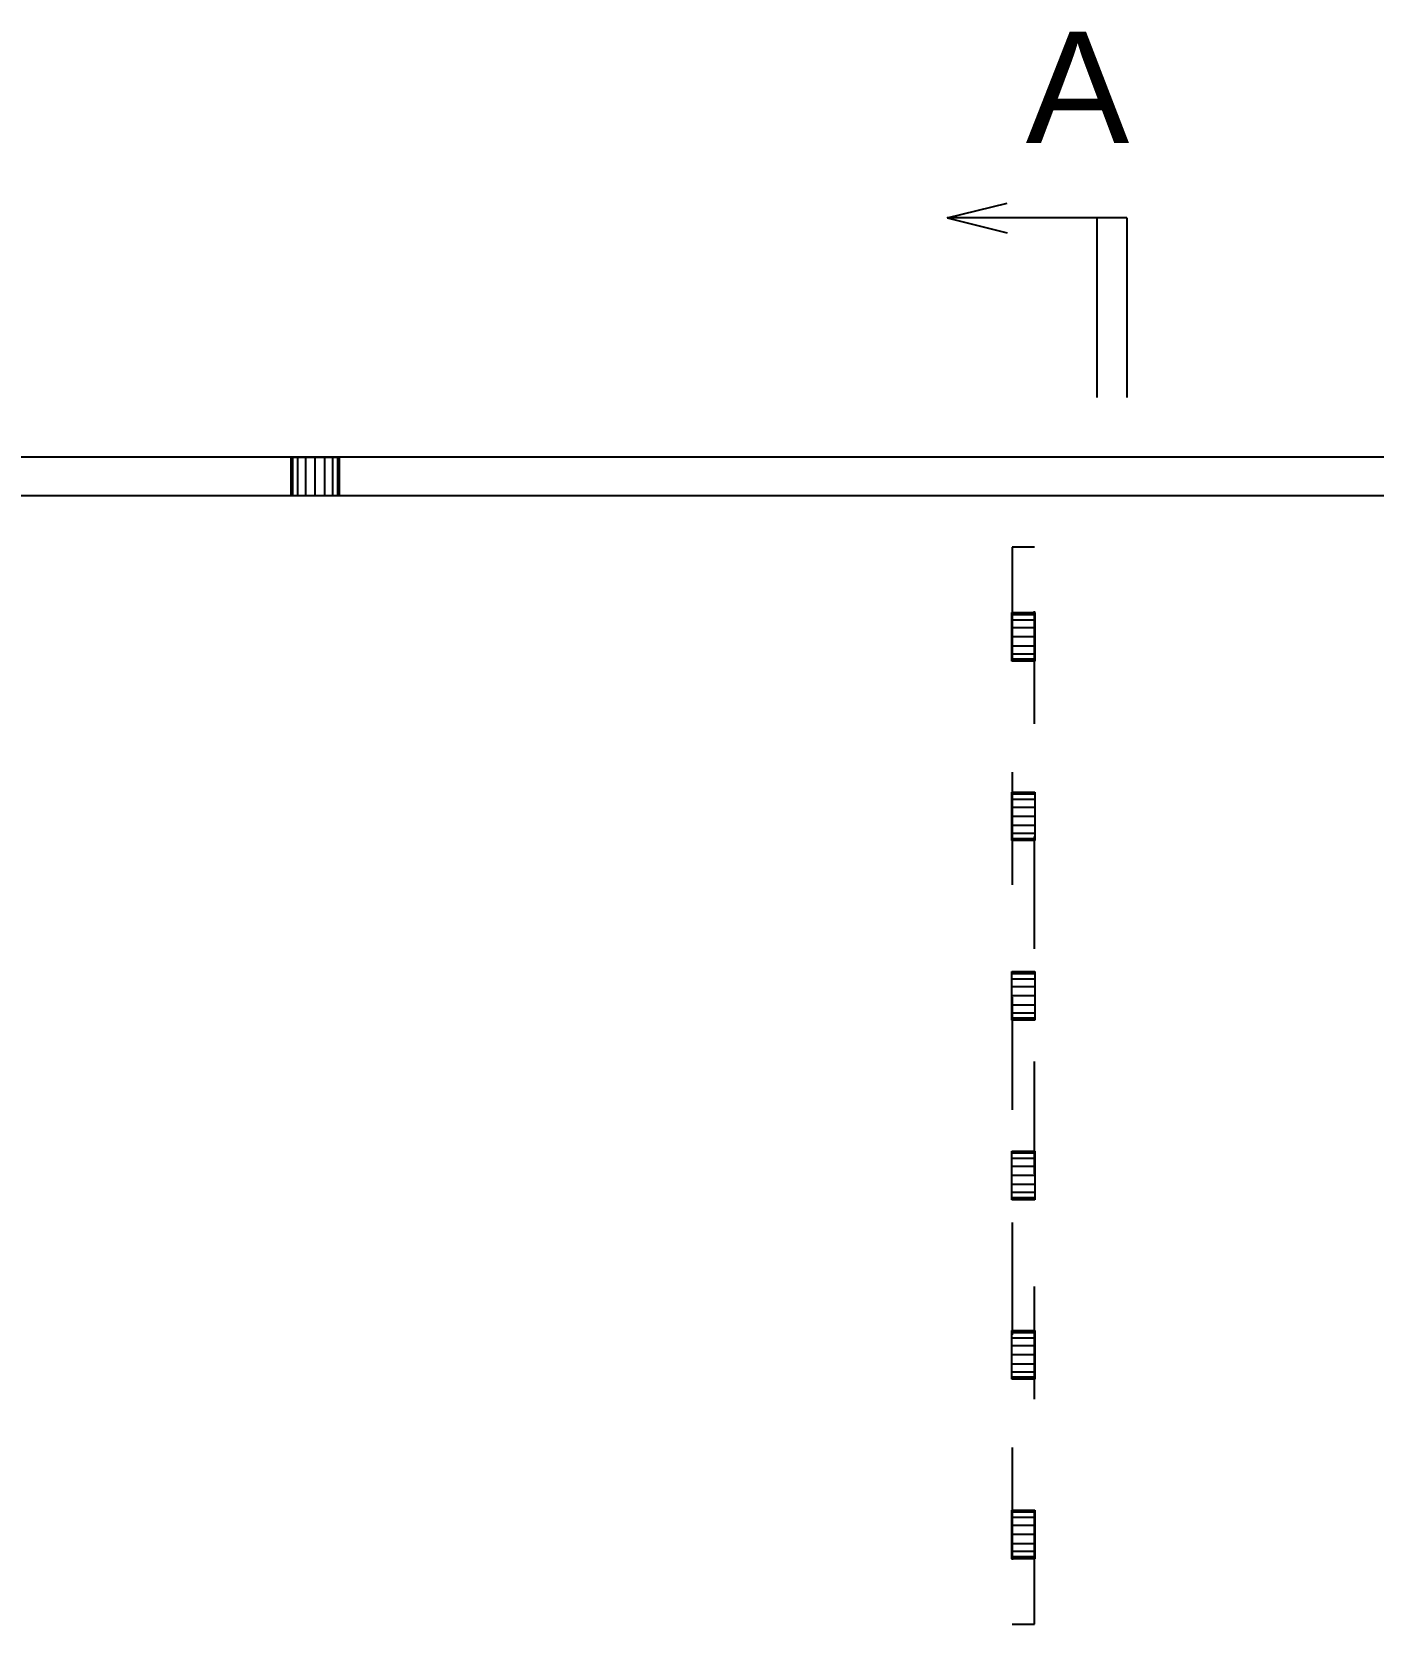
# Model space of a CAD drawing. Extents: x -19 to 172, y -89 to 62.
# Drawn here: x 10.83 to 33.25, y -22.5 to 4.11 of the extents above; entities that cross this region are included whole.
import ezdxf

# ---------------------------------------------------------------- set-up
doc = ezdxf.new("R2010")
doc.units = 0
doc.header["$LTSCALE"] = 94.041302
doc.header["$MEASUREMENT"] = 0
doc.linetypes.add('SDS2_5', pattern=[0.04, 0.02, -0.02])
doc.layers.add('OUTLINE', color=7, linetype='CONTINUOUS')
doc.layers.add('SYSTEM_ANNOTATION', color=7, linetype='CONTINUOUS')
doc.styles.add('ARIAL', font='arial.ttf', dxfattribs={"width": 0.8, "height": 0.2})

msp = doc.modelspace()

# ---------------------------------------------------------------- linework, layer by layer
at = {"layer": 'OUTLINE', "color": 2, "linetype": 'CONTINUOUS'}
for p, q in [((105.5, -3), (5.562, -3)), ((15.156, -2.995), (15.156, -3)), ((15.969, -3), (15.969, -2.995)), ((5.562, -3.64), (105.5, -3.64)), ((15.156, -3.64), (15.156, -3.645)), ((15.969, -3.645), (15.969, -3.64))]:
    msp.add_line(p, q, dxfattribs=at)
at = {"layer": 'OUTLINE', "color": 1, "linetype": 'SDS2_5'}
for p, q in [((15.156, -2.995), (15.187, -2.995)), ((15.156, -3), (15.156, -3.64)), ((15.187, -3), (15.187, -2.995)), ((15.187, -2.995), (15.275, -2.995)), ((15.187, -3.64), (15.187, -3)), ((15.275, -3), (15.275, -2.995)), ((15.275, -2.995), (15.407, -2.995)), ((15.275, -3.64), (15.275, -3)), ((15.407, -3), (15.407, -2.995)), ((15.407, -2.995), (15.562, -2.995)), ((15.407, -3.64), (15.407, -3)), ((15.562, -3), (15.562, -2.995)), ((15.562, -2.995), (15.718, -2.995)), ((15.562, -3.64), (15.562, -3)), ((15.718, -2.995), (15.718, -3)), ((15.718, -2.995), (15.85, -2.995)), ((15.718, -3), (15.718, -3.64)), ((15.85, -2.995), (15.85, -3)), ((15.85, -2.995), (15.938, -2.995)), ((15.85, -3), (15.85, -3.64)), ((15.938, -2.995), (15.938, -3)), ((15.938, -2.995), (15.969, -2.995)), ((15.938, -3), (15.938, -3.64)), ((15.969, -3.64), (15.969, -3)), ((15.187, -3.645), (15.156, -3.645)), ((15.187, -3.645), (15.187, -3.64)), ((15.275, -3.645), (15.187, -3.645)), ((15.275, -3.645), (15.275, -3.64)), ((15.407, -3.645), (15.275, -3.645)), ((15.407, -3.645), (15.407, -3.64)), ((15.562, -3.645), (15.407, -3.645)), ((15.562, -3.645), (15.562, -3.64)), ((15.718, -3.645), (15.562, -3.645)), ((15.718, -3.64), (15.718, -3.645)), ((15.85, -3.645), (15.718, -3.645)), ((15.85, -3.64), (15.85, -3.645)), ((15.938, -3.645), (15.85, -3.645)), ((15.938, -3.64), (15.938, -3.645)), ((15.969, -3.645), (15.938, -3.645)), ((27.59, -4.5), (27.215, -4.5)), ((27.215, -4.5), (27.215, -22.5)), ((27.59, -22.5), (27.59, -4.5)), ((27.21, -5.594), (27.215, -5.594)), ((27.21, -5.625), (27.21, -5.594)), ((27.21, -5.625), (27.215, -5.625)), ((27.21, -5.713), (27.21, -5.625)), ((27.21, -5.713), (27.215, -5.713)), ((27.21, -5.845), (27.21, -5.713)), ((27.21, -5.845), (27.215, -5.845)), ((27.21, -6), (27.21, -5.845)), ((27.215, -5.594), (27.59, -5.594)), ((27.215, -5.625), (27.59, -5.625)), ((27.215, -5.713), (27.59, -5.713)), ((27.215, -5.845), (27.59, -5.845)), ((27.59, -5.594), (27.595, -5.594)), ((27.59, -5.625), (27.595, -5.625)), ((27.59, -5.713), (27.595, -5.713)), ((27.59, -5.845), (27.595, -5.845)), ((27.595, -5.594), (27.595, -5.625)), ((27.595, -5.625), (27.595, -5.713)), ((27.595, -5.713), (27.595, -5.845)), ((27.595, -5.845), (27.595, -6)), ((27.215, -6), (27.21, -6)), ((27.21, -6.155), (27.21, -6)), ((27.59, -6), (27.215, -6)), ((27.595, -6), (27.59, -6)), ((27.595, -6), (27.595, -6.155)), ((27.215, -6.155), (27.21, -6.155)), ((27.21, -6.287), (27.21, -6.155)), ((27.215, -6.287), (27.21, -6.287)), ((27.21, -6.375), (27.21, -6.287)), ((27.215, -6.375), (27.21, -6.375)), ((27.21, -6.406), (27.21, -6.375)), ((27.59, -6.155), (27.215, -6.155)), ((27.59, -6.287), (27.215, -6.287)), ((27.59, -6.375), (27.215, -6.375)), ((27.595, -6.155), (27.59, -6.155)), ((27.595, -6.287), (27.59, -6.287)), ((27.595, -6.375), (27.59, -6.375)), ((27.595, -6.155), (27.595, -6.287)), ((27.595, -6.287), (27.595, -6.375)), ((27.595, -6.375), (27.595, -6.406)), ((27.215, -6.406), (27.21, -6.406)), ((27.59, -6.406), (27.215, -6.406)), ((27.595, -6.406), (27.59, -6.406)), ((27.21, -8.594), (27.215, -8.594)), ((27.21, -8.625), (27.21, -8.594)), ((27.21, -8.625), (27.215, -8.625)), ((27.21, -8.713), (27.21, -8.625)), ((27.21, -8.713), (27.215, -8.713)), ((27.21, -8.845), (27.21, -8.713)), ((27.215, -8.594), (27.59, -8.594)), ((27.215, -8.625), (27.59, -8.625)), ((27.215, -8.713), (27.59, -8.713)), ((27.59, -8.594), (27.595, -8.594)), ((27.59, -8.625), (27.595, -8.625)), ((27.59, -8.713), (27.595, -8.713)), ((27.595, -8.594), (27.595, -8.625)), ((27.595, -8.625), (27.595, -8.713)), ((27.595, -8.713), (27.595, -8.845)), ((27.21, -8.845), (27.215, -8.845)), ((27.21, -9), (27.21, -8.845)), ((27.215, -9), (27.21, -9)), ((27.21, -9.155), (27.21, -9)), ((27.215, -8.845), (27.59, -8.845)), ((27.59, -9), (27.215, -9)), ((27.59, -8.845), (27.595, -8.845)), ((27.595, -9), (27.59, -9)), ((27.595, -8.845), (27.595, -9)), ((27.595, -9), (27.595, -9.155)), ((27.215, -9.155), (27.21, -9.155)), ((27.21, -9.287), (27.21, -9.155)), ((27.215, -9.287), (27.21, -9.287)), ((27.21, -9.375), (27.21, -9.287)), ((27.59, -9.155), (27.215, -9.155)), ((27.59, -9.287), (27.215, -9.287)), ((27.595, -9.155), (27.59, -9.155)), ((27.595, -9.287), (27.59, -9.287)), ((27.595, -9.155), (27.595, -9.287)), ((27.595, -9.287), (27.595, -9.375)), ((27.215, -9.375), (27.21, -9.375)), ((27.21, -9.406), (27.21, -9.375)), ((27.215, -9.406), (27.21, -9.406)), ((27.59, -9.375), (27.215, -9.375)), ((27.59, -9.406), (27.215, -9.406)), ((27.595, -9.375), (27.59, -9.375)), ((27.595, -9.406), (27.59, -9.406)), ((27.595, -9.375), (27.595, -9.406)), ((27.21, -11.594), (27.215, -11.594)), ((27.21, -11.625), (27.21, -11.594)), ((27.21, -11.625), (27.215, -11.625)), ((27.21, -11.713), (27.21, -11.625)), ((27.215, -11.594), (27.59, -11.594)), ((27.215, -11.625), (27.59, -11.625)), ((27.59, -11.594), (27.595, -11.594)), ((27.59, -11.625), (27.595, -11.625)), ((27.595, -11.594), (27.595, -11.625)), ((27.595, -11.625), (27.595, -11.713)), ((27.21, -11.713), (27.215, -11.713)), ((27.21, -11.845), (27.21, -11.713)), ((27.21, -11.845), (27.215, -11.845)), ((27.21, -12), (27.21, -11.845)), ((27.215, -11.713), (27.59, -11.713)), ((27.215, -11.845), (27.59, -11.845)), ((27.59, -11.713), (27.595, -11.713)), ((27.59, -11.845), (27.595, -11.845)), ((27.595, -11.713), (27.595, -11.845)), ((27.595, -11.845), (27.595, -12)), ((27.215, -12), (27.21, -12)), ((27.21, -12.155), (27.21, -12)), ((27.215, -12.155), (27.21, -12.155)), ((27.21, -12.287), (27.21, -12.155)), ((27.59, -12), (27.215, -12)), ((27.59, -12.155), (27.215, -12.155)), ((27.595, -12), (27.59, -12)), ((27.595, -12.155), (27.59, -12.155)), ((27.595, -12), (27.595, -12.155)), ((27.595, -12.155), (27.595, -12.287)), ((27.215, -12.287), (27.21, -12.287)), ((27.21, -12.375), (27.21, -12.287)), ((27.215, -12.375), (27.21, -12.375)), ((27.21, -12.406), (27.21, -12.375)), ((27.215, -12.406), (27.21, -12.406)), ((27.59, -12.287), (27.215, -12.287)), ((27.59, -12.375), (27.215, -12.375)), ((27.59, -12.406), (27.215, -12.406)), ((27.595, -12.287), (27.59, -12.287)), ((27.595, -12.375), (27.59, -12.375)), ((27.595, -12.406), (27.59, -12.406)), ((27.595, -12.287), (27.595, -12.375)), ((27.595, -12.375), (27.595, -12.406)), ((27.21, -14.594), (27.215, -14.594)), ((27.21, -14.625), (27.21, -14.594)), ((27.21, -14.625), (27.215, -14.625)), ((27.21, -14.713), (27.21, -14.625)), ((27.215, -14.594), (27.59, -14.594)), ((27.215, -14.625), (27.59, -14.625)), ((27.59, -14.594), (27.595, -14.594)), ((27.59, -14.625), (27.595, -14.625)), ((27.595, -14.594), (27.595, -14.625)), ((27.595, -14.625), (27.595, -14.713)), ((27.21, -14.713), (27.215, -14.713)), ((27.21, -14.845), (27.21, -14.713)), ((27.21, -14.845), (27.215, -14.845)), ((27.21, -15), (27.21, -14.845)), ((27.215, -14.713), (27.59, -14.713)), ((27.215, -14.845), (27.59, -14.845)), ((27.59, -14.713), (27.595, -14.713)), ((27.59, -14.845), (27.595, -14.845)), ((27.595, -14.713), (27.595, -14.845)), ((27.595, -14.845), (27.595, -15)), ((27.215, -15), (27.21, -15)), ((27.21, -15.155), (27.21, -15)), ((27.215, -15.155), (27.21, -15.155)), ((27.21, -15.287), (27.21, -15.155)), ((27.59, -15), (27.215, -15)), ((27.59, -15.155), (27.215, -15.155)), ((27.595, -15), (27.59, -15)), ((27.595, -15.155), (27.59, -15.155)), ((27.595, -15), (27.595, -15.155)), ((27.595, -15.155), (27.595, -15.287)), ((27.215, -15.287), (27.21, -15.287)), ((27.21, -15.375), (27.21, -15.287)), ((27.215, -15.375), (27.21, -15.375)), ((27.21, -15.406), (27.21, -15.375)), ((27.215, -15.406), (27.21, -15.406)), ((27.59, -15.287), (27.215, -15.287)), ((27.59, -15.375), (27.215, -15.375)), ((27.59, -15.406), (27.215, -15.406)), ((27.595, -15.287), (27.59, -15.287)), ((27.595, -15.375), (27.59, -15.375)), ((27.595, -15.406), (27.59, -15.406)), ((27.595, -15.287), (27.595, -15.375)), ((27.595, -15.375), (27.595, -15.406)), ((27.21, -17.594), (27.215, -17.594)), ((27.21, -17.625), (27.21, -17.594)), ((27.21, -17.625), (27.215, -17.625)), ((27.21, -17.713), (27.21, -17.625)), ((27.21, -17.713), (27.215, -17.713)), ((27.21, -17.845), (27.21, -17.713)), ((27.215, -17.594), (27.59, -17.594)), ((27.215, -17.625), (27.59, -17.625)), ((27.215, -17.713), (27.59, -17.713)), ((27.59, -17.594), (27.595, -17.594)), ((27.59, -17.625), (27.595, -17.625)), ((27.59, -17.713), (27.595, -17.713)), ((27.595, -17.594), (27.595, -17.625)), ((27.595, -17.625), (27.595, -17.713)), ((27.595, -17.713), (27.595, -17.845)), ((27.21, -17.845), (27.215, -17.845)), ((27.21, -18), (27.21, -17.845)), ((27.215, -18), (27.21, -18)), ((27.21, -18.155), (27.21, -18)), ((27.215, -17.845), (27.59, -17.845)), ((27.59, -18), (27.215, -18)), ((27.59, -17.845), (27.595, -17.845)), ((27.595, -18), (27.59, -18)), ((27.595, -17.845), (27.595, -18)), ((27.595, -18), (27.595, -18.155)), ((27.215, -18.155), (27.21, -18.155)), ((27.21, -18.287), (27.21, -18.155)), ((27.215, -18.287), (27.21, -18.287)), ((27.21, -18.375), (27.21, -18.287)), ((27.59, -18.155), (27.215, -18.155)), ((27.59, -18.287), (27.215, -18.287)), ((27.595, -18.155), (27.59, -18.155)), ((27.595, -18.287), (27.59, -18.287)), ((27.595, -18.155), (27.595, -18.287)), ((27.595, -18.287), (27.595, -18.375)), ((27.215, -18.375), (27.21, -18.375)), ((27.21, -18.406), (27.21, -18.375)), ((27.215, -18.406), (27.21, -18.406)), ((27.59, -18.375), (27.215, -18.375)), ((27.59, -18.406), (27.215, -18.406)), ((27.595, -18.375), (27.59, -18.375)), ((27.595, -18.406), (27.59, -18.406)), ((27.595, -18.375), (27.595, -18.406)), ((27.21, -20.594), (27.215, -20.594)), ((27.21, -20.625), (27.21, -20.594)), ((27.21, -20.625), (27.215, -20.625)), ((27.21, -20.713), (27.21, -20.625)), ((27.21, -20.713), (27.215, -20.713)), ((27.21, -20.845), (27.21, -20.713)), ((27.215, -20.594), (27.59, -20.594)), ((27.215, -20.625), (27.59, -20.625)), ((27.215, -20.713), (27.59, -20.713)), ((27.59, -20.594), (27.595, -20.594)), ((27.59, -20.625), (27.595, -20.625)), ((27.59, -20.713), (27.595, -20.713)), ((27.595, -20.594), (27.595, -20.625)), ((27.595, -20.625), (27.595, -20.713)), ((27.595, -20.713), (27.595, -20.845)), ((27.21, -20.845), (27.215, -20.845)), ((27.21, -21), (27.21, -20.845)), ((27.215, -21), (27.21, -21)), ((27.21, -21.155), (27.21, -21)), ((27.215, -20.845), (27.59, -20.845)), ((27.59, -21), (27.215, -21)), ((27.59, -20.845), (27.595, -20.845)), ((27.595, -21), (27.59, -21)), ((27.595, -20.845), (27.595, -21)), ((27.595, -21), (27.595, -21.155)), ((27.215, -21.155), (27.21, -21.155)), ((27.21, -21.287), (27.21, -21.155)), ((27.215, -21.287), (27.21, -21.287)), ((27.21, -21.375), (27.21, -21.287)), ((27.59, -21.155), (27.215, -21.155)), ((27.59, -21.287), (27.215, -21.287)), ((27.595, -21.155), (27.59, -21.155)), ((27.595, -21.287), (27.59, -21.287)), ((27.595, -21.155), (27.595, -21.287)), ((27.595, -21.287), (27.595, -21.375)), ((27.215, -21.375), (27.21, -21.375)), ((27.21, -21.406), (27.21, -21.375)), ((27.215, -21.406), (27.21, -21.406)), ((27.59, -21.375), (27.215, -21.375)), ((27.59, -21.406), (27.215, -21.406)), ((27.595, -21.375), (27.59, -21.375)), ((27.595, -21.406), (27.59, -21.406)), ((27.595, -21.375), (27.595, -21.406)), ((27.215, -22.5), (27.59, -22.5))]:
    msp.add_line(p, q, dxfattribs=at)
at = {"layer": 'SYSTEM_ANNOTATION', "color": 3, "linetype": 'CONTINUOUS'}
for p, q in [((26.129, 1), (27.129, 1.25)), ((29.129, 1), (26.129, 1)), ((26.129, 1), (27.129, 0.75)), ((28.629, 1), (28.629, -2)), ((29.129, 1), (29.129, -2))]:
    msp.add_line(p, q, dxfattribs=at)

# ---------------------------------------------------------------- texts
at = {"layer": 'SYSTEM_ANNOTATION', "color": 3, "linetype": 'CONTINUOUS', "style": 'ARIAL'}
msp.add_text('A', height=1.858, dxfattribs=at).set_placement((27.441, 2.253))

doc.saveas('drawing.dxf')
